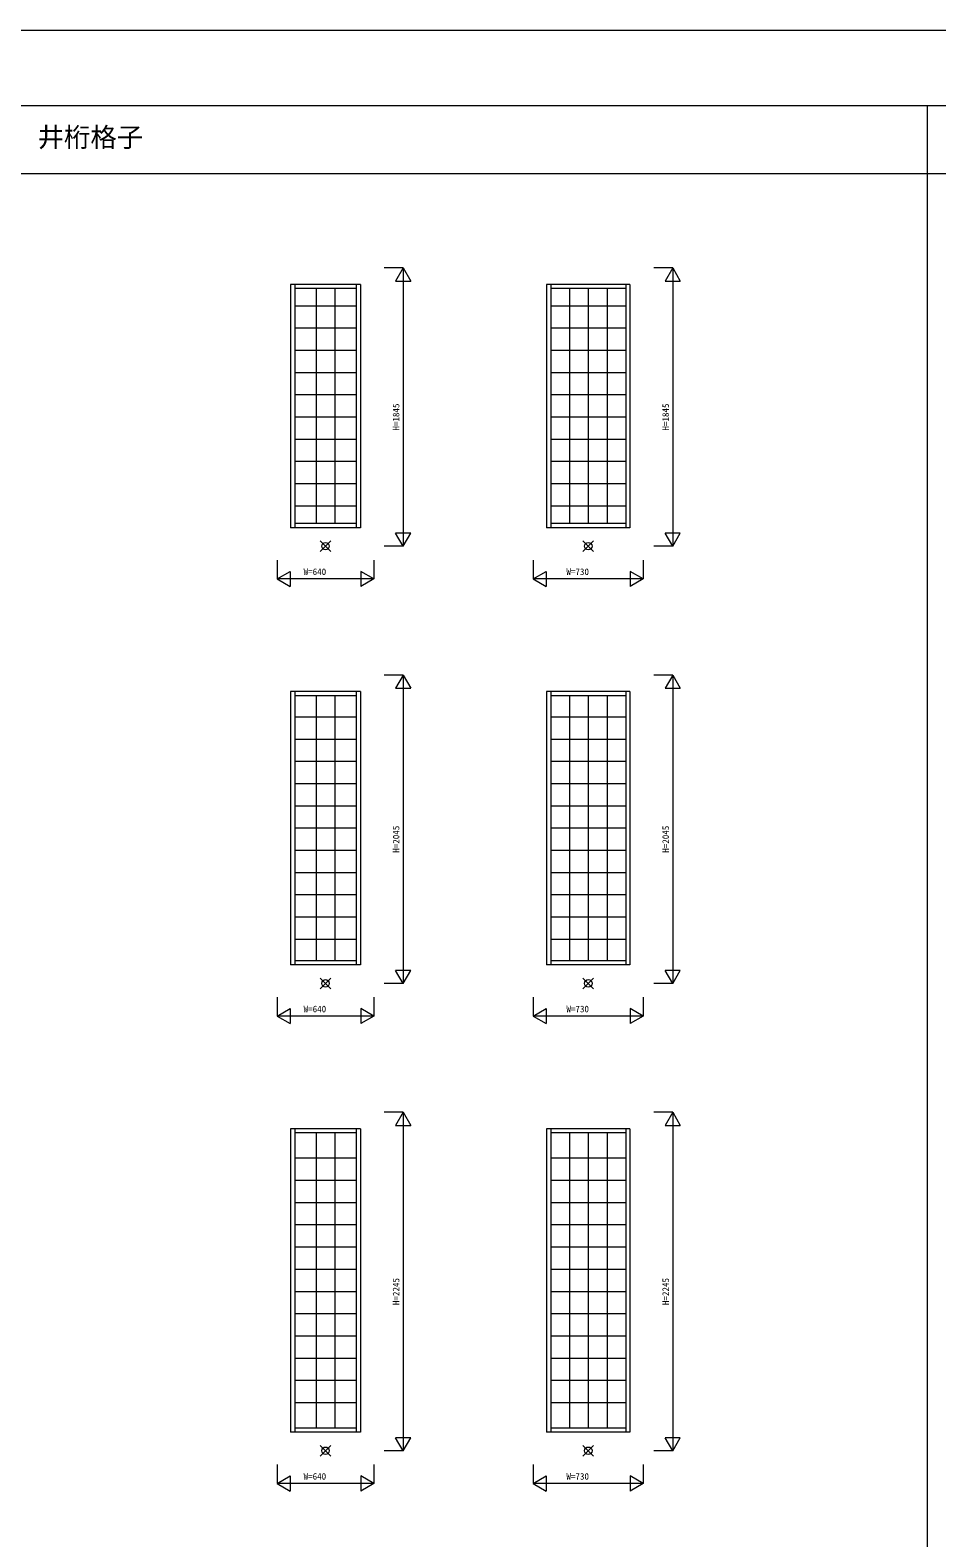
# Model space of a CAD drawing. Units: millimetres, scale not verified. Extents: x -13762 to 13750, y -10012 to 10000.
# Drawn here: x 1301 to 7312, y 0 to 10000 of the extents above; entities that cross this region are included whole.
import ezdxf
from ezdxf.enums import TextEntityAlignment as Align

# ---------------------------------------------------------------- set-up
doc = ezdxf.new("R2010")
doc.units = ezdxf.units.MM
doc.header["$LTSCALE"] = 50
for name, color, linetype, lineweight in [('0-0_0', 7, 'Continuous', 9), ('0-6_YKK_D', 3, 'Continuous', 18), ('0-9_YSS_KE', 2, 'Continuous', 18), ('0-A_YSS_KE', 1, 'Continuous', 18)]:
    doc.layers.add(name, color=color, linetype=linetype, lineweight=lineweight)
doc.layers.add('0-1_USER1', color=7, linetype='Continuous')
doc.styles.add('ＭＳ ゴシック', font='')
doc.styles.get('ＭＳ ゴシック').set_extended_font_data('MS Gothic')

msp = doc.modelspace()

# ---------------------------------------------------------------- linework, layer by layer
at = {"layer": '0-0_0'}
for p, q in [((-13750, 10000), (13750, 10000)), ((-13750, 9500), (13250, 9500)), ((7250, -10000), (7250, 9500)), ((-13750, 9050), (13250, 9050))]:
    msp.add_line(p, q, dxfattribs=at)
at = {"layer": '0-6_YKK_D'}
for p, q in [((3027.45, 8313), (3027.45, 6699.99)), ((3490.05, 8313), (3027.45, 8313)), ((3054.95, 8313), (3054.95, 6699.99)), ((3462.55, 8313), (3462.55, 6699.99)), ((3490.05, 8313), (3490.05, 6699.99)), ((4724.95, 8313), (4724.95, 6699.99)), ((5277.55, 8313), (4724.95, 8313)), ((4752.45, 8313), (4752.45, 6699.99)), ((5250.05, 8313), (5250.05, 6699.99)), ((5277.55, 8313), (5277.55, 6699.99)), ((3462.55, 8285.5), (3054.95, 8285.5)), ((3196.55, 8285.5), (3196.55, 6727.49)), ((3320.95, 8285.5), (3320.95, 6727.49)), ((5250.05, 8285.5), (4752.45, 8285.5)), ((4876.85, 8285.5), (4876.85, 6727.49)), ((5001.25, 8285.5), (5001.25, 6727.49)), ((5125.65, 8285.5), (5125.65, 6727.49)), ((3462.55, 8169.87), (3054.95, 8169.87)), ((5250.05, 8169.87), (4752.45, 8169.87)), ((3462.55, 8022.46), (3054.95, 8022.46)), ((5250.05, 8022.46), (4752.45, 8022.46)), ((3462.55, 7875.04), (3054.95, 7875.04)), ((5250.05, 7875.04), (4752.45, 7875.04)), ((3462.55, 7727.62), (3054.95, 7727.62)), ((5250.05, 7727.62), (4752.45, 7727.62)), ((3462.55, 7580.21), (3054.95, 7580.21)), ((5250.05, 7580.21), (4752.45, 7580.21)), ((3462.55, 7432.79), (3054.95, 7432.79)), ((5250.05, 7432.79), (4752.45, 7432.79)), ((3462.55, 7285.37), (3054.95, 7285.37)), ((5250.05, 7285.37), (4752.45, 7285.37)), ((3462.55, 7137.95), (3054.95, 7137.95)), ((5250.05, 7137.95), (4752.45, 7137.95)), ((3462.55, 6990.54), (3054.95, 6990.54)), ((5250.05, 6990.54), (4752.45, 6990.54)), ((3462.55, 6843.12), (3054.95, 6843.12)), ((5250.05, 6843.12), (4752.45, 6843.12)), ((3462.55, 6727.49), (3054.95, 6727.49)), ((5250.05, 6727.49), (4752.45, 6727.49)), ((3490.05, 6699.99), (3027.45, 6699.99)), ((5277.55, 6699.99), (4724.95, 6699.99)), ((3027.45, 5613), (3027.45, 3799.99)), ((3490.05, 5613), (3027.45, 5613)), ((3054.95, 5613), (3054.95, 3799.99)), ((3462.55, 5613), (3462.55, 3799.99)), ((3490.05, 5613), (3490.05, 3799.99)), ((4724.95, 5613), (4724.95, 3799.99)), ((5277.55, 5613), (4724.95, 5613)), ((4752.45, 5613), (4752.45, 3799.99)), ((5250.05, 5613), (5250.05, 3799.99)), ((5277.55, 5613), (5277.55, 3799.99)), ((3462.55, 5585.5), (3054.95, 5585.5)), ((3196.55, 5585.5), (3196.55, 3827.49)), ((3320.95, 5585.5), (3320.95, 3827.49)), ((5250.05, 5585.5), (4752.45, 5585.5)), ((4876.85, 5585.5), (4876.85, 3827.49)), ((5001.25, 5585.5), (5001.25, 3827.49)), ((5125.65, 5585.5), (5125.65, 3827.49)), ((3462.55, 5443.58), (3054.95, 5443.58)), ((5250.05, 5443.58), (4752.45, 5443.58)), ((3462.55, 5296.17), (3054.95, 5296.17)), ((5250.05, 5296.17), (4752.45, 5296.17)), ((3462.55, 5148.75), (3054.95, 5148.75)), ((5250.05, 5148.75), (4752.45, 5148.75)), ((3462.55, 5001.33), (3054.95, 5001.33)), ((5250.05, 5001.33), (4752.45, 5001.33)), ((3462.55, 4853.91), (3054.95, 4853.91)), ((5250.05, 4853.91), (4752.45, 4853.91)), ((3462.55, 4706.5), (3054.95, 4706.5)), ((5250.05, 4706.5), (4752.45, 4706.5)), ((3462.55, 4559.08), (3054.95, 4559.08)), ((5250.05, 4559.08), (4752.45, 4559.08)), ((3462.55, 4411.66), (3054.95, 4411.66)), ((5250.05, 4411.66), (4752.45, 4411.66)), ((3462.55, 4264.25), (3054.95, 4264.25)), ((5250.05, 4264.25), (4752.45, 4264.25)), ((3462.55, 4116.83), (3054.95, 4116.83)), ((5250.05, 4116.83), (4752.45, 4116.83)), ((3462.55, 3969.41), (3054.95, 3969.41)), ((5250.05, 3969.41), (4752.45, 3969.41)), ((3462.55, 3827.49), (3054.95, 3827.49)), ((5250.05, 3827.49), (4752.45, 3827.49)), ((3490.05, 3799.99), (3027.45, 3799.99)), ((5277.55, 3799.99), (4724.95, 3799.99)), ((3027.45, 2713), (3027.45, 699.99)), ((3490.05, 2713), (3027.45, 2713)), ((3054.95, 2713), (3054.95, 699.99)), ((3462.55, 2713), (3462.55, 699.99)), ((3490.05, 2713), (3490.05, 699.99)), ((4724.95, 2713), (4724.95, 699.99)), ((5277.55, 2713), (4724.95, 2713)), ((4752.45, 2713), (4752.45, 699.99)), ((5250.05, 2713), (5250.05, 699.99)), ((5277.55, 2713), (5277.55, 699.99)), ((3462.55, 2685.5), (3054.95, 2685.5)), ((3196.55, 2685.5), (3196.55, 727.49)), ((3320.95, 2685.5), (3320.95, 727.49)), ((5250.05, 2685.5), (4752.45, 2685.5)), ((4876.85, 2685.5), (4876.85, 727.49)), ((5001.25, 2685.5), (5001.25, 727.49)), ((5125.65, 2685.5), (5125.65, 727.49)), ((3462.55, 2517.29), (3054.95, 2517.29)), ((5250.05, 2517.29), (4752.45, 2517.29)), ((3462.55, 2369.87), (3054.95, 2369.87)), ((5250.05, 2369.87), (4752.45, 2369.87)), ((3462.55, 2222.46), (3054.95, 2222.46)), ((5250.05, 2222.46), (4752.45, 2222.46)), ((3462.55, 2075.04), (3054.95, 2075.04)), ((5250.05, 2075.04), (4752.45, 2075.04)), ((3462.55, 1927.62), (3054.95, 1927.62)), ((5250.05, 1927.62), (4752.45, 1927.62)), ((3462.55, 1780.21), (3054.95, 1780.21)), ((5250.05, 1780.21), (4752.45, 1780.21)), ((3462.55, 1632.79), (3054.95, 1632.79)), ((5250.05, 1632.79), (4752.45, 1632.79)), ((3462.55, 1485.37), (3054.95, 1485.37)), ((5250.05, 1485.37), (4752.45, 1485.37)), ((3462.55, 1337.95), (3054.95, 1337.95)), ((5250.05, 1337.95), (4752.45, 1337.95)), ((3462.55, 1190.54), (3054.95, 1190.54)), ((5250.05, 1190.54), (4752.45, 1190.54)), ((3462.55, 1043.12), (3054.95, 1043.12)), ((5250.05, 1043.12), (4752.45, 1043.12)), ((3462.55, 895.7), (3054.95, 895.7)), ((5250.05, 895.7), (4752.45, 895.7)), ((3462.55, 727.49), (3054.95, 727.49)), ((5250.05, 727.49), (4752.45, 727.49)), ((3490.05, 699.99), (3027.45, 699.99)), ((5277.55, 699.99), (4724.95, 699.99))]:
    msp.add_line(p, q, dxfattribs=at)
at = {"layer": '0-9_YSS_KE'}
for p, q in [((3773.75, 8422.5), (3648.75, 8422.5)), ((3773.75, 8422.5), (3773.75, 6577.5)), ((3773.75, 8422.5), (3823.75, 8335.9)), ((5561.25, 8422.5), (5436.25, 8422.5)), ((5561.25, 8422.5), (5511.25, 8335.9)), ((5561.25, 8422.5), (5561.25, 6577.5)), ((5561.25, 8422.5), (5611.25, 8335.9)), ((5511.25, 8335.9), (5611.25, 8335.9)), ((3773.75, 6577.5), (3723.75, 6664.1)), ((3823.75, 6664.1), (3723.75, 6664.1)), ((3773.75, 6577.5), (3823.75, 6664.1)), ((5561.25, 6577.5), (5511.25, 6664.1)), ((5611.25, 6664.1), (5511.25, 6664.1)), ((5561.25, 6577.5), (5611.25, 6664.1)), ((3773.75, 6577.5), (3648.75, 6577.5)), ((5561.25, 6577.5), (5436.25, 6577.5)), ((2938.75, 6485.5), (2938.75, 6360.5)), ((2938.75, 6360.5), (3025.35, 6410.5)), ((3025.35, 6410.5), (3025.35, 6310.5)), ((3492.15, 6410.5), (3492.15, 6310.5)), ((3578.75, 6360.5), (3492.15, 6410.5)), ((3578.75, 6485.5), (3578.75, 6360.5)), ((4636.25, 6485.5), (4636.25, 6360.5)), ((4636.25, 6360.5), (4722.85, 6410.5)), ((4722.85, 6410.5), (4722.85, 6310.5)), ((5279.65, 6410.5), (5279.65, 6310.5)), ((5366.25, 6360.5), (5279.65, 6410.5)), ((5366.25, 6485.5), (5366.25, 6360.5)), ((3578.75, 6360.5), (2938.75, 6360.5)), ((2938.75, 6360.5), (3025.35, 6310.5)), ((3578.75, 6360.5), (3492.15, 6310.5)), ((5366.25, 6360.5), (4636.25, 6360.5)), ((4636.25, 6360.5), (4722.85, 6310.5)), ((5366.25, 6360.5), (5279.65, 6310.5)), ((3773.75, 5722.5), (3648.75, 5722.5)), ((3773.75, 5722.5), (3773.75, 3677.5)), ((3773.75, 5722.5), (3823.75, 5635.9)), ((5561.25, 5722.5), (5436.25, 5722.5)), ((5561.25, 5722.5), (5511.25, 5635.9)), ((5561.25, 5722.5), (5561.25, 3677.5)), ((5561.25, 5722.5), (5611.25, 5635.9)), ((5511.25, 5635.9), (5611.25, 5635.9)), ((3773.75, 3677.5), (3723.75, 3764.1)), ((3823.75, 3764.1), (3723.75, 3764.1)), ((3773.75, 3677.5), (3823.75, 3764.1)), ((5561.25, 3677.5), (5511.25, 3764.1)), ((5611.25, 3764.1), (5511.25, 3764.1)), ((5561.25, 3677.5), (5611.25, 3764.1)), ((3773.75, 3677.5), (3648.75, 3677.5)), ((5561.25, 3677.5), (5436.25, 3677.5)), ((3025.35, 3510.5), (3025.35, 3410.5)), ((3492.15, 3510.5), (3492.15, 3410.5)), ((3578.75, 3460.5), (3492.15, 3510.5)), ((3578.75, 3585.5), (3578.75, 3460.5)), ((4636.25, 3585.5), (4636.25, 3460.5)), ((4636.25, 3460.5), (4722.85, 3510.5)), ((4722.85, 3510.5), (4722.85, 3410.5)), ((5279.65, 3510.5), (5279.65, 3410.5)), ((5366.25, 3460.5), (5279.65, 3510.5)), ((5366.25, 3585.5), (5366.25, 3460.5)), ((3578.75, 3460.5), (2938.75, 3460.5)), ((2938.75, 3460.5), (3025.35, 3410.5)), ((3578.75, 3460.5), (3492.15, 3410.5)), ((5366.25, 3460.5), (4636.25, 3460.5)), ((4636.25, 3460.5), (4722.85, 3410.5)), ((5366.25, 3460.5), (5279.65, 3410.5)), ((3773.75, 2822.5), (3648.75, 2822.5)), ((3773.75, 2822.5), (3773.75, 577.5)), ((3773.75, 2822.5), (3823.75, 2735.9)), ((5561.25, 2822.5), (5436.25, 2822.5)), ((5561.25, 2822.5), (5511.25, 2735.9)), ((5561.25, 2822.5), (5561.25, 577.5)), ((5561.25, 2822.5), (5611.25, 2735.9)), ((5511.25, 2735.9), (5611.25, 2735.9)), ((3773.75, 577.5), (3723.75, 664.1)), ((3823.75, 664.1), (3723.75, 664.1)), ((3773.75, 577.5), (3823.75, 664.1)), ((5561.25, 577.5), (5511.25, 664.1)), ((5611.25, 664.1), (5511.25, 664.1)), ((5561.25, 577.5), (5611.25, 664.1)), ((3773.75, 577.5), (3648.75, 577.5)), ((5561.25, 577.5), (5436.25, 577.5)), ((2938.75, 485.5), (2938.75, 360.5)), ((2938.75, 360.5), (3025.35, 410.5)), ((3025.35, 410.5), (3025.35, 310.5)), ((3492.15, 410.5), (3492.15, 310.5)), ((3578.75, 360.5), (3492.15, 410.5)), ((4636.25, 360.5), (4722.85, 410.5)), ((4722.85, 410.5), (4722.85, 310.5)), ((5279.65, 410.5), (5279.65, 310.5)), ((5366.25, 360.5), (5279.65, 410.5)), ((5366.25, 485.5), (5366.25, 360.5)), ((3578.75, 360.5), (2938.75, 360.5)), ((2938.75, 360.5), (3025.35, 310.5)), ((5366.25, 360.5), (4636.25, 360.5)), ((5366.25, 360.5), (5279.65, 310.5))]:
    msp.add_line(p, q, dxfattribs=at)
for points in [[(3773.75, 8422.5), (3723.75, 8335.9), (3823.75, 8335.9)], [(3773.75, 5722.5), (3723.75, 5635.9), (3823.75, 5635.9)], [(2938.75, 3585.5), (2938.75, 3460.5), (3025.35, 3510.5)], [(3773.75, 2822.5), (3723.75, 2735.9), (3823.75, 2735.9)], [(3578.75, 485.5), (3578.75, 360.5), (3492.15, 310.5)], [(4636.25, 485.5), (4636.25, 360.5), (4722.85, 310.5)]]:
    msp.add_lwpolyline(points, dxfattribs=at)
at = {"layer": '0-A_YSS_KE'}
for p, q in [((3294.11, 6612.85), (3223.39, 6542.14)), ((3294.11, 6542.14), (3223.39, 6612.85)), ((5036.6, 6542.14), (4965.89, 6612.85)), ((5036.6, 6612.85), (4965.89, 6542.14)), ((3294.11, 3712.85), (3223.39, 3642.14)), ((3294.11, 3642.14), (3223.39, 3712.85)), ((5036.6, 3642.14), (4965.89, 3712.85)), ((5036.6, 3712.85), (4965.89, 3642.14)), ((3294.11, 612.85), (3223.39, 542.14)), ((3294.11, 542.14), (3223.39, 612.85)), ((5036.6, 542.14), (4965.89, 612.85)), ((5036.6, 612.85), (4965.89, 542.14))]:
    msp.add_line(p, q, dxfattribs=at)
for centre in [(3258.75, 6577.5), (5001.25, 6577.5), (3258.75, 3677.5), (5001.25, 3677.5), (3258.75, 577.5), (5001.25, 577.5)]:
    msp.add_circle(centre, 25, dxfattribs=at)

# ---------------------------------------------------------------- texts
at = {"layer": '0-1_USER1', "style": 'ＭＳ ゴシック'}
msp.add_text('井桁格子', height=128.3, dxfattribs=at).set_placement((1350, 9187.5), align=Align.BOTTOM_LEFT)
at = {"layer": '0-9_YSS_KE', "style": 'ＭＳ ゴシック'}
for s, p in [('H=1845', (3761.75, 7344)), ('H=1845', (5549.25, 7344)), ('H=2045', (3761.75, 4544)), ('H=2045', (5549.25, 4544)), ('H=2245', (3761.75, 1544)), ('H=2245', (5549.25, 1544))]:
    msp.add_text(s, height=43.99, rotation=90, dxfattribs=at).set_placement(p, align=Align.BOTTOM_LEFT)
for s, p in [('W=640', (3113.75, 6372.5)), ('W=730', (4856.25, 6372.5)), ('W=640', (3113.75, 3472.5)), ('W=730', (4856.25, 3472.5)), ('W=640', (3113.75, 372.5)), ('W=730', (4856.25, 372.5))]:
    msp.add_text(s, height=43.99, dxfattribs=at).set_placement(p, align=Align.BOTTOM_LEFT)

doc.saveas('drawing.dxf')
